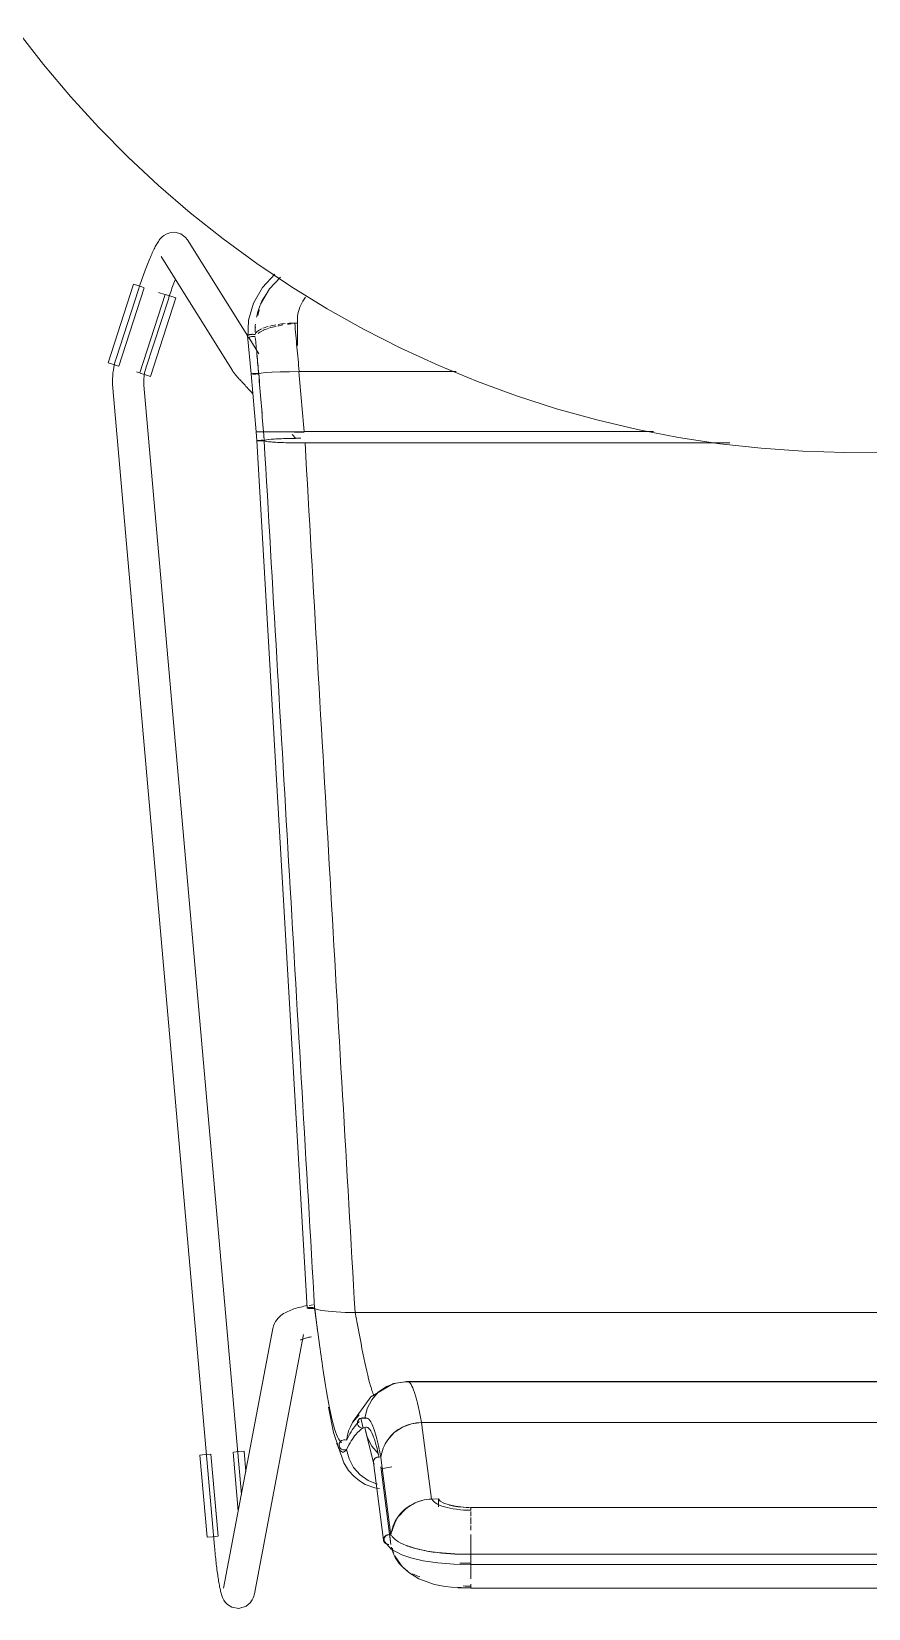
# Model space of a CAD drawing. Header units: millimetres. Extents: x 79795 to 317870, y -36033 to 97293.
# Drawn here: x 161361 to 161682, y 11463 to 12067 of the extents above; entities that cross this region are included whole.
import ezdxf

# ---------------------------------------------------------------- set-up
doc = ezdxf.new("R2010")
doc.units = ezdxf.units.MM
doc.header["$MEASUREMENT"] = 0
doc.layers.add('I-FURN', color=8, linetype='CONTINUOUS', lineweight=9)

msp = doc.modelspace()

# ---------------------------------------------------------------- linework, layer by layer
at = {"layer": 'I-FURN'}
for p, q in [((161356.26, 12066.7), (161366.06, 12054.06)), ((161366.06, 12054.06), (161376.37, 12041.82)), ((161376.37, 12041.82), (161387.16, 12030.01)), ((161387.16, 12030.01), (161398.41, 12018.63)), ((161398.41, 12018.63), (161410.11, 12007.72)), ((161410.11, 12007.72), (161422.23, 11997.28)), ((161422.23, 11997.28), (161434.77, 11987.33)), ((161414.37, 11989.71), (161412.99, 11989.18)), ((161416.35, 11989.88), (161414.37, 11989.71)), ((161418.57, 11989.29), (161416.35, 11989.88)), ((161408.61, 11983.96), (161408.38, 11983.5)), ((161408.83, 11984.4), (161408.61, 11983.96)), ((161409.06, 11984.83), (161408.83, 11984.4)), ((161409.29, 11985.24), (161409.06, 11984.83)), ((161409.53, 11985.64), (161409.29, 11985.24)), ((161409.77, 11986.03), (161409.53, 11985.64)), ((161410.03, 11986.41), (161409.77, 11986.03)), ((161410.3, 11986.81), (161410.03, 11986.41)), ((161410.62, 11987.21), (161410.3, 11986.81)), ((161410.99, 11987.63), (161410.62, 11987.21)), ((161411.45, 11988.1), (161410.99, 11987.63)), ((161412.08, 11988.62), (161411.45, 11988.1)), ((161412.99, 11989.18), (161412.08, 11988.62)), ((161420.31, 11988.07), (161418.57, 11989.29)), ((161420.31, 11988.07), (161421.2, 11986.95)), ((161444.23, 11950.18), (161421.2, 11986.95)), ((161434.77, 11987.33), (161447.69, 11977.9)), ((161405.96, 11977.98), (161405.71, 11977.34)), ((161406.22, 11978.61), (161405.96, 11977.98)), ((161406.46, 11979.22), (161406.22, 11978.61)), ((161406.71, 11979.82), (161406.46, 11979.22)), ((161406.96, 11980.39), (161406.71, 11979.82)), ((161407.2, 11980.96), (161406.96, 11980.39)), ((161407.44, 11981.5), (161407.2, 11980.96)), ((161407.68, 11982.03), (161407.44, 11981.5)), ((161407.91, 11982.54), (161407.68, 11982.03)), ((161408.14, 11983.03), (161407.91, 11982.54)), ((161408.38, 11983.5), (161408.14, 11983.03)), ((161411.03, 11980.58), (161438.34, 11936.99)), ((161447.69, 11977.9), (161460.97, 11968.99)), ((161403.68, 11971.82), (161403.43, 11971.09)), ((161403.93, 11972.54), (161403.68, 11971.82)), ((161404.19, 11973.25), (161403.93, 11972.54)), ((161404.44, 11973.96), (161404.19, 11973.25)), ((161404.7, 11974.66), (161404.44, 11973.96)), ((161404.95, 11975.35), (161404.7, 11974.66)), ((161405.21, 11976.03), (161404.95, 11975.35)), ((161405.46, 11976.69), (161405.21, 11976.03)), ((161405.71, 11977.34), (161405.46, 11976.69)), ((161416.4, 11971.69), (161416.16, 11971.07)), ((161449.84, 11968.76), (161454.58, 11973.91)), ((161452.52, 11968.18), (161456.78, 11972.65)), ((161390.83, 11939.97), (161400.52, 11969.98)), ((161402.54, 11968.42), (161393.83, 11941.61)), ((161394.87, 11938.67), (161404.56, 11968.67)), ((161400.52, 11969.98), (161402.47, 11969.35)), ((161402.47, 11969.35), (161404.44, 11968.71)), ((161402.69, 11968.88), (161402.54, 11968.42)), ((161402.93, 11969.62), (161402.69, 11968.88)), ((161403.18, 11970.35), (161402.93, 11969.62)), ((161412.63, 11966.07), (161402.94, 11936.06)), ((161403.43, 11971.09), (161403.18, 11970.35)), ((161412.53, 11966.1), (161410.05, 11966.9)), ((161412.75, 11966.03), (161414.72, 11965.39)), ((161414.29, 11965.73), (161414.06, 11965.04)), ((161414.52, 11966.42), (161414.29, 11965.73)), ((161414.75, 11967.11), (161414.52, 11966.42)), ((161414.99, 11967.79), (161414.75, 11967.11)), ((161415.22, 11968.46), (161414.99, 11967.79)), ((161415.46, 11969.13), (161415.22, 11968.46)), ((161415.69, 11969.78), (161415.46, 11969.13)), ((161415.93, 11970.43), (161415.69, 11969.78)), ((161416.16, 11971.07), (161415.93, 11970.43)), ((161446.45, 11962.75), (161449.84, 11968.76)), ((161449.15, 11962.35), (161452.52, 11968.18)), ((161460.97, 11968.99), (161474.61, 11960.61)), ((161405.24, 11937.9), (161413.95, 11964.71)), ((161406.98, 11934.76), (161416.67, 11964.76)), ((161414.06, 11965.04), (161413.95, 11964.71)), ((161414.72, 11965.39), (161416.67, 11964.76)), ((161444.57, 11956.23), (161446.45, 11962.75)), ((161474.61, 11960.61), (161488.56, 11952.79)), ((161444.29, 11949.32), (161444.57, 11956.23)), ((161462.24, 11955.11), (161463.28, 11955.11)), ((161463.23, 11956.35), (161463.23, 11946.6)), ((161444.16, 11950.21), (161445.58, 11935.72)), ((161448.51, 11943.36), (161444.6, 11949.6)), ((161488.56, 11952.79), (161502.82, 11945.53)), ((161393.83, 11941.61), (161393.5, 11940.52)), ((161502.82, 11945.53), (161517.36, 11938.85)), ((161392.78, 11939.34), (161390.83, 11939.97)), ((161392.62, 11936.04), (161392.51, 11934.9)), ((161392.77, 11937.17), (161392.62, 11936.04)), ((161392.97, 11938.3), (161392.77, 11937.17)), ((161394.75, 11938.7), (161392.78, 11939.34)), ((161393.21, 11939.41), (161392.97, 11938.3)), ((161393.5, 11940.52), (161393.21, 11939.41)), ((161402.84, 11936.09), (161401.68, 11936.47)), ((161405.03, 11935.39), (161403.06, 11936.02)), ((161404.62, 11935.3), (161404.74, 11935.95)), ((161404.74, 11935.95), (161404.88, 11936.6)), ((161404.88, 11936.6), (161405.04, 11937.24)), ((161406.98, 11934.76), (161405.03, 11935.39)), ((161405.04, 11937.24), (161405.23, 11937.87)), ((161405.23, 11937.87), (161405.24, 11937.9)), ((161438.34, 11936.99), (161438.55, 11936.67)), ((161438.55, 11936.67), (161438.73, 11936.41)), ((161438.73, 11936.41), (161438.91, 11936.18)), ((161438.91, 11936.18), (161439.08, 11935.96)), ((161439.08, 11935.96), (161439.26, 11935.74)), ((161439.26, 11935.74), (161439.45, 11935.51)), ((161439.45, 11935.51), (161439.65, 11935.26)), ((161445.65, 11935.75), (161445.58, 11935.72)), ((161445.58, 11935.72), (161445.65, 11935.7)), ((161445.59, 11935.72), (161445.66, 11935.75)), ((161445.59, 11935.72), (161447.41, 11913.52)), ((161445.65, 11935.7), (161445.59, 11935.72)), ((161445.84, 11935.77), (161445.65, 11935.75)), ((161445.65, 11935.7), (161445.84, 11935.67)), ((161445.84, 11935.67), (161445.65, 11935.7)), ((161446.14, 11935.8), (161445.84, 11935.77)), ((161445.84, 11935.67), (161446.13, 11935.65)), ((161446.13, 11935.65), (161445.84, 11935.67)), ((161445.85, 11935.77), (161446.14, 11935.8)), ((161446.13, 11935.65), (161446.51, 11935.64)), ((161446.51, 11935.64), (161446.13, 11935.65)), ((161446.52, 11935.81), (161446.14, 11935.8)), ((161446.14, 11935.8), (161446.53, 11935.81)), ((161446.51, 11935.64), (161446.96, 11935.63)), ((161446.97, 11935.63), (161446.51, 11935.64)), ((161446.98, 11935.82), (161446.52, 11935.81)), ((161446.53, 11935.81), (161446.98, 11935.82)), ((161446.96, 11935.63), (161447.45, 11935.62)), ((161447.46, 11935.62), (161446.97, 11935.63)), ((161447.47, 11935.83), (161446.98, 11935.82)), ((161446.98, 11935.82), (161447.47, 11935.83)), ((161447.96, 11935.82), (161447.47, 11935.83)), ((161447.47, 11935.83), (161447.97, 11935.82)), ((161447.95, 11935.62), (161448.42, 11935.63)), ((161448.42, 11935.63), (161447.95, 11935.62)), ((161448.44, 11935.82), (161447.96, 11935.82)), ((161447.97, 11935.82), (161448.44, 11935.82)), ((161449.33, 11936.01), (161448.44, 11935.82)), ((161448.44, 11935.82), (161449.32, 11936.01)), ((161451.06, 11936.19), (161449.33, 11936.01)), ((161449.33, 11936.01), (161451.04, 11936.19)), ((161453.54, 11936.34), (161451.06, 11936.19)), ((161451.06, 11936.19), (161453.5, 11936.34)), ((161456.64, 11936.45), (161453.54, 11936.34)), ((161453.54, 11936.34), (161456.57, 11936.45)), ((161460.07, 11936.53), (161456.64, 11936.45)), ((161456.64, 11936.45), (161460.08, 11936.53)), ((161463.93, 11936.55), (161460.17, 11936.53)), ((161460.17, 11936.53), (161463.81, 11936.55)), ((161463.81, 11936.55), (161524.05, 11936.55)), ((161524.05, 11936.55), (161463.93, 11936.55)), ((161517.36, 11938.85), (161532.15, 11932.76)), ((161392.45, 11933.76), (161392.43, 11932.62)), ((161392.43, 11932.62), (161392.46, 11931.48)), ((161392.51, 11934.9), (161392.45, 11933.76)), ((161392.46, 11931.48), (161392.54, 11930.34)), ((161392.54, 11930.34), (161392.54, 11930.29)), ((161392.54, 11930.29), (161431.49, 11486.97)), ((161404.43, 11932.66), (161404.44, 11933.32)), ((161404.45, 11932), (161404.43, 11932.66)), ((161404.44, 11933.32), (161404.48, 11933.98)), ((161404.5, 11931.34), (161404.45, 11932)), ((161404.48, 11933.98), (161404.54, 11934.64)), ((161441.79, 11506.84), (161404.5, 11931.34)), ((161404.54, 11934.64), (161404.62, 11935.3)), ((161439.65, 11935.26), (161439.87, 11935.01)), ((161439.87, 11935.01), (161440.1, 11934.75)), ((161440.1, 11934.75), (161440.34, 11934.47)), ((161440.34, 11934.47), (161440.6, 11934.17)), ((161440.6, 11934.17), (161440.87, 11933.86)), ((161440.87, 11933.86), (161441.16, 11933.54)), ((161441.16, 11933.54), (161441.46, 11933.2)), ((161441.46, 11933.2), (161441.77, 11932.85)), ((161441.77, 11932.85), (161442.1, 11932.49)), ((161442.1, 11932.49), (161442.45, 11932.11)), ((161442.45, 11932.11), (161442.8, 11931.72)), ((161442.8, 11931.72), (161443.17, 11931.32)), ((161443.17, 11931.32), (161443.55, 11930.9)), ((161443.55, 11930.9), (161443.94, 11930.48)), ((161443.94, 11930.48), (161444.35, 11930.04)), ((161444.35, 11930.04), (161444.76, 11929.6)), ((161444.76, 11929.6), (161445.18, 11929.15)), ((161532.15, 11932.76), (161547.17, 11927.26)), ((161445.18, 11929.15), (161445.61, 11928.68)), ((161445.61, 11928.68), (161446.06, 11928.21)), ((161547.17, 11927.26), (161562.41, 11922.37)), ((161562.41, 11922.37), (161577.82, 11918.09)), ((161577.82, 11918.09), (161593.4, 11914.43)), ((161447.48, 11913.52), (161447.41, 11913.52)), ((161447.41, 11913.52), (161447.48, 11913.52)), ((161447.68, 11910.16), (161447.42, 11913.52)), ((161447.48, 11913.52), (161447.42, 11913.52)), ((161447.42, 11913.52), (161447.48, 11913.52)), ((161447.67, 11913.53), (161447.96, 11913.53)), ((161447.96, 11913.53), (161447.67, 11913.53)), ((161447.96, 11913.53), (161448.35, 11913.53)), ((161448.34, 11913.53), (161447.96, 11913.53)), ((161447.96, 11913.52), (161448.35, 11913.52)), ((161448.35, 11913.52), (161447.97, 11913.52)), ((161448.79, 11913.53), (161448.34, 11913.53)), ((161448.35, 11913.53), (161448.8, 11913.53)), ((161448.8, 11913.52), (161448.35, 11913.52)), ((161448.35, 11913.52), (161448.8, 11913.52)), ((161449.28, 11913.53), (161448.79, 11913.53)), ((161448.8, 11913.53), (161449.29, 11913.53)), ((161449.29, 11913.51), (161448.8, 11913.52)), ((161448.8, 11913.52), (161449.29, 11913.51)), ((161449.78, 11913.53), (161449.28, 11913.53)), ((161449.29, 11913.53), (161449.78, 11913.53)), ((161449.79, 11913.52), (161449.29, 11913.51)), ((161449.29, 11913.51), (161449.79, 11913.52)), ((161449.78, 11913.53), (161450.25, 11913.53)), ((161450.25, 11913.53), (161449.78, 11913.53)), ((161450.26, 11913.52), (161449.79, 11913.52)), ((161449.79, 11913.52), (161450.26, 11913.52)), ((161450.25, 11913.53), (161451.14, 11913.54)), ((161451.14, 11913.54), (161450.25, 11913.53)), ((161451.14, 11913.54), (161452.88, 11913.56)), ((161452.89, 11913.56), (161451.14, 11913.54)), ((161451.15, 11913.5), (161452.9, 11913.49)), ((161452.91, 11913.49), (161451.16, 11913.5)), ((161452.89, 11913.56), (161455.39, 11913.57)), ((161455.39, 11913.57), (161452.89, 11913.56)), ((161452.9, 11913.49), (161455.4, 11913.48)), ((161455.41, 11913.48), (161452.91, 11913.49)), ((161455.39, 11913.57), (161458.52, 11913.58)), ((161458.52, 11913.58), (161455.39, 11913.57)), ((161455.4, 11913.48), (161458.53, 11913.47)), ((161458.53, 11913.47), (161455.41, 11913.48)), ((161458.52, 11913.58), (161462.09, 11913.58)), ((161462.09, 11913.58), (161458.52, 11913.58)), ((161461.18, 11912.44), (161462.65, 11910.91)), ((161462.09, 11913.58), (161465.88, 11913.59)), ((161465.88, 11913.59), (161462.09, 11913.58)), ((161465.87, 11913.46), (161462.09, 11913.46)), ((161462.09, 11913.46), (161465.87, 11913.46)), ((161465.88, 11913.59), (161599.52, 11913.59)), ((161599.52, 11913.59), (161465.88, 11913.59)), ((161593.4, 11914.43), (161609.11, 11911.39)), ((161609.11, 11911.39), (161624.92, 11908.99)), ((161447.76, 11910.19), (161447.69, 11910.16)), ((161447.69, 11910.16), (161466.98, 11578.25)), ((161447.69, 11910.16), (161447.75, 11910.14)), ((161447.75, 11910.14), (161447.94, 11910.11)), ((161447.95, 11910.22), (161447.76, 11910.19)), ((161447.94, 11910.11), (161448.23, 11910.09)), ((161448.24, 11910.24), (161447.95, 11910.22)), ((161448.23, 11910.09), (161448.62, 11910.07)), ((161448.62, 11910.26), (161448.24, 11910.24)), ((161449.07, 11910.27), (161448.62, 11910.26)), ((161448.62, 11910.07), (161449.07, 11910.06)), ((161449.57, 11910.27), (161449.07, 11910.27)), ((161449.07, 11910.06), (161449.56, 11910.05)), ((161449.56, 11910.05), (161450.05, 11910.06)), ((161450.06, 11910.27), (161449.57, 11910.27)), ((161450.05, 11910.06), (161450.52, 11910.06)), ((161450.53, 11910.26), (161450.06, 11910.27)), ((161450.52, 11910.06), (161451.41, 11909.85)), ((161451.43, 11910.47), (161450.53, 11910.26)), ((161451.41, 11909.85), (161453.16, 11909.66)), ((161453.18, 11910.67), (161451.43, 11910.47)), ((161453.16, 11909.66), (161455.66, 11909.5)), ((161455.68, 11910.83), (161453.18, 11910.67)), ((161455.66, 11909.5), (161458.79, 11909.37)), ((161458.8, 11910.95), (161455.68, 11910.83)), ((161458.79, 11909.37), (161462.36, 11909.3)), ((161462.35, 11911.03), (161458.8, 11910.95)), ((161464.6, 11911.05), (161462.35, 11911.03)), ((161462.36, 11909.3), (161466.14, 11909.27)), ((161466.14, 11909.27), (161628.74, 11909.27)), ((161628.74, 11909.27), (161466.14, 11909.27)), ((161624.92, 11908.99), (161640.82, 11907.22)), ((161640.82, 11907.22), (161656.78, 11906.09)), ((161656.78, 11906.09), (161672.77, 11905.6)), ((161672.77, 11905.6), (161688.77, 11905.74)), ((161467.79, 11579.28), (161468.5, 11579.39)), ((161468.5, 11579.39), (161469.23, 11579.49)), ((161454.84, 11573.08), (161455.33, 11573.77)), ((161455.33, 11573.77), (161455.84, 11574.37)), ((161455.84, 11574.37), (161456.36, 11574.88)), ((161456.36, 11574.88), (161456.89, 11575.34)), ((161456.89, 11575.34), (161457.42, 11575.74)), ((161457.42, 11575.74), (161457.96, 11576.1)), ((161457.96, 11576.1), (161458.5, 11576.42)), ((161458.5, 11576.42), (161459.03, 11576.71)), ((161459.03, 11576.71), (161459.58, 11576.98)), ((161459.58, 11576.98), (161460.15, 11577.24)), ((161460.15, 11577.24), (161460.72, 11577.47)), ((161460.72, 11577.47), (161461.3, 11577.69)), ((161461.3, 11577.69), (161461.89, 11577.9)), ((161461.89, 11577.9), (161462.49, 11578.09)), ((161462.49, 11578.09), (161463.11, 11578.27)), ((161463.11, 11578.27), (161463.74, 11578.44)), ((161463.74, 11578.44), (161464.38, 11578.61)), ((161464.38, 11578.61), (161465.04, 11578.76)), ((161465.04, 11578.76), (161465.71, 11578.9)), ((161465.71, 11578.9), (161466.39, 11579.04)), ((161466.39, 11579.04), (161467.08, 11579.16)), ((161467.04, 11578.31), (161466.98, 11578.25)), ((161466.98, 11578.25), (161467.04, 11578.31)), ((161466.98, 11578.25), (161467.05, 11578.2)), ((161467.05, 11578.2), (161466.98, 11578.25)), ((161467.23, 11578.36), (161467.04, 11578.31)), ((161467.04, 11578.31), (161467.22, 11578.36)), ((161467.05, 11578.2), (161467.24, 11578.15)), ((161467.24, 11578.15), (161467.05, 11578.2)), ((161467.22, 11578.36), (161467.51, 11578.4)), ((161467.52, 11578.4), (161467.23, 11578.36)), ((161467.24, 11578.15), (161467.54, 11578.11)), ((161467.54, 11578.11), (161467.24, 11578.15)), ((161467.51, 11578.4), (161467.89, 11578.44)), ((161467.9, 11578.44), (161467.52, 11578.4)), ((161467.54, 11578.11), (161467.93, 11578.07)), ((161467.92, 11578.07), (161467.54, 11578.11)), ((161467.89, 11578.44), (161468.34, 11578.46)), ((161468.35, 11578.46), (161467.9, 11578.44)), ((161468.38, 11578.05), (161467.92, 11578.07)), ((161467.93, 11578.07), (161468.38, 11578.05)), ((161468.34, 11578.46), (161468.83, 11578.47)), ((161468.84, 11578.47), (161468.35, 11578.46)), ((161468.38, 11578.05), (161468.88, 11578.04)), ((161468.87, 11578.04), (161468.38, 11578.05)), ((161468.83, 11578.47), (161469.33, 11578.47)), ((161469.34, 11578.47), (161468.84, 11578.47)), ((161469.37, 11578.05), (161468.87, 11578.04)), ((161468.88, 11578.04), (161469.37, 11578.05)), ((161469.37, 11578.05), (161469.84, 11578.07)), ((161469.84, 11578.07), (161469.37, 11578.05)), ((161469.84, 11578.07), (161470.75, 11577.67)), ((161470.75, 11577.67), (161469.84, 11578.07)), ((161470.75, 11577.67), (161472.49, 11577.3)), ((161472.48, 11577.3), (161470.75, 11577.67)), ((161472.49, 11577.3), (161474.99, 11576.99)), ((161474.95, 11576.99), (161472.49, 11577.3)), ((161478.04, 11576.75), (161474.98, 11576.99)), ((161474.99, 11576.99), (161478.09, 11576.75)), ((161478.09, 11576.75), (161481.62, 11576.6)), ((161481.56, 11576.6), (161478.09, 11576.75)), ((161481.62, 11576.6), (161485.39, 11576.54)), ((161485.31, 11576.54), (161481.62, 11576.6)), ((161485.39, 11576.54), (161868.79, 11576.54)), ((161868.79, 11576.54), (161485.39, 11576.54)), ((161453.79, 11570.41), (161434.97, 11471.12)), ((161446.76, 11468.88), (161465.58, 11568.17)), ((161453.79, 11570.41), (161454.04, 11571.4)), ((161454.04, 11571.4), (161454.41, 11572.29)), ((161454.41, 11572.29), (161454.84, 11573.08)), ((161464.36, 11565.94), (161464.38, 11565.96)), ((161464.38, 11565.96), (161464.45, 11566)), ((161464.45, 11566), (161464.54, 11566.05)), ((161464.54, 11566.05), (161464.69, 11566.12)), ((161464.69, 11566.12), (161464.89, 11566.21)), ((161464.89, 11566.21), (161465.12, 11566.31)), ((161465.12, 11566.31), (161465.39, 11566.41)), ((161465.39, 11566.41), (161465.69, 11566.51)), ((161465.69, 11566.51), (161466.03, 11566.62)), ((161466.03, 11566.62), (161466.39, 11566.73)), ((161466.39, 11566.73), (161466.79, 11566.84)), ((161466.79, 11566.84), (161467.21, 11566.94)), ((161467.21, 11566.94), (161467.65, 11567.05)), ((161467.65, 11567.05), (161468.12, 11567.15)), ((161468.12, 11567.15), (161468.62, 11567.25)), ((161500.05, 11549.32), (161491.4, 11544.21)), ((161500.2, 11549.39), (161497.03, 11548.02)), ((161497.34, 11548.19), (161500.91, 11549.56)), ((161500.91, 11549.56), (161497.34, 11548.2)), ((161505.24, 11550.19), (161500.2, 11549.39)), ((161504.7, 11550.04), (161500.91, 11549.56)), ((161500.91, 11549.56), (161504.7, 11550.03)), ((161504.7, 11550.04), (161849.49, 11550.04)), ((161849.49, 11550.04), (161504.7, 11550.04)), ((161544.15, 11550.19), (161505.24, 11550.19)), ((161848.95, 11550.19), (161544.15, 11550.19)), ((161491.4, 11544.21), (161484.41, 11534.67)), ((161491.7, 11543.15), (161489.94, 11539.76)), ((161489.95, 11539.76), (161491.7, 11543.15)), ((161494.2, 11546.03), (161491.7, 11543.15)), ((161491.7, 11543.15), (161494.21, 11546.02)), ((161497.34, 11548.2), (161494.2, 11546.03)), ((161494.21, 11546.02), (161497.34, 11548.19)), ((161475.08, 11540.34), (161476.99, 11530.68)), ((161486.87, 11537.43), (161484.46, 11534.59)), ((161484.47, 11534.59), (161486.87, 11537.43)), ((161489.94, 11539.76), (161489.05, 11536.05)), ((161482.04, 11527.65), (161482.83, 11531.27)), ((161482.82, 11531.27), (161482.04, 11527.66)), ((161484.46, 11534.59), (161482.82, 11531.27)), ((161482.83, 11531.27), (161484.47, 11534.59)), ((161484.41, 11534.67), (161483.52, 11532.92)), ((161486.21, 11534.29), (161486.28, 11534.78)), ((161486.27, 11534.78), (161486.21, 11534.29)), ((161486.28, 11533.8), (161486.21, 11534.29)), ((161486.21, 11534.29), (161486.27, 11533.8)), ((161486.46, 11535.24), (161486.27, 11534.78)), ((161486.27, 11533.8), (161486.46, 11533.34)), ((161486.28, 11534.78), (161486.47, 11535.24)), ((161486.47, 11533.34), (161486.28, 11533.8)), ((161486.76, 11535.65), (161486.46, 11535.24)), ((161486.46, 11533.34), (161486.76, 11532.94)), ((161486.47, 11535.24), (161486.76, 11535.64)), ((161486.76, 11532.94), (161486.47, 11533.34)), ((161486.76, 11535.64), (161487.14, 11535.96)), ((161487.14, 11535.96), (161486.76, 11535.65)), ((161487.14, 11532.62), (161486.76, 11532.94)), ((161486.76, 11532.94), (161487.14, 11532.62)), ((161487.14, 11535.96), (161487.59, 11536.16)), ((161487.59, 11536.16), (161487.14, 11535.96)), ((161487.59, 11532.42), (161487.14, 11532.62)), ((161487.14, 11532.62), (161487.59, 11532.42)), ((161490.12, 11536.06), (161487.24, 11536.01)), ((161487.54, 11536.15), (161488.37, 11532.25)), ((161488.08, 11536.25), (161487.59, 11536.16)), ((161487.59, 11536.16), (161488.08, 11536.24)), ((161488.08, 11532.34), (161487.59, 11532.42)), ((161487.59, 11532.42), (161488.08, 11532.34)), ((161488.58, 11536.21), (161488.08, 11536.25)), ((161488.08, 11536.24), (161488.58, 11536.2)), ((161488.58, 11532.38), (161488.08, 11532.34)), ((161488.08, 11532.34), (161488.58, 11532.38)), ((161489.05, 11536.05), (161488.58, 11536.21)), ((161488.58, 11536.2), (161489.05, 11536.04)), ((161489.05, 11532.54), (161488.58, 11532.38)), ((161488.58, 11532.38), (161489.05, 11532.54)), ((161489.05, 11532.54), (161489.94, 11528.82)), ((161489.41, 11530.69), (161489.08, 11532.56)), ((161503.42, 11532.64), (161500.31, 11530.57)), ((161506.97, 11533.96), (161503.42, 11532.64)), ((161510.74, 11534.44), (161506.97, 11533.96)), ((161514.6, 11505.16), (161510.74, 11534.44)), ((161510.74, 11534.44), (161843.45, 11534.44)), ((161843.45, 11534.44), (161510.74, 11534.44)), ((161476.99, 11530.68), (161480.98, 11518.96)), ((161479.27, 11526.36), (161479.21, 11525.87)), ((161479.21, 11525.87), (161479.29, 11525.39)), ((161479.22, 11525.87), (161479.28, 11526.36)), ((161479.29, 11525.39), (161479.22, 11525.87)), ((161479.46, 11526.82), (161479.27, 11526.36)), ((161479.28, 11526.36), (161479.46, 11526.82)), ((161479.49, 11524.93), (161479.29, 11525.39)), ((161479.29, 11525.39), (161479.48, 11524.93)), ((161479.46, 11526.82), (161479.75, 11527.22)), ((161479.74, 11527.22), (161479.46, 11526.82)), ((161480.12, 11527.54), (161479.74, 11527.22)), ((161479.75, 11527.22), (161480.13, 11527.54)), ((161480.57, 11527.75), (161480.12, 11527.54)), ((161480.13, 11527.54), (161480.58, 11527.74)), ((161481.07, 11527.84), (161480.57, 11527.75)), ((161480.58, 11527.74), (161481.07, 11527.83)), ((161481.57, 11527.81), (161481.07, 11527.84)), ((161481.07, 11527.83), (161481.57, 11527.8)), ((161482.04, 11527.66), (161481.57, 11527.81)), ((161481.57, 11527.8), (161482.04, 11527.65)), ((161492.37, 11519.08), (161489.41, 11530.69)), ((161489.94, 11528.82), (161491.7, 11525.43)), ((161491.7, 11525.43), (161494.2, 11522.55)), ((161500.31, 11530.57), (161497.82, 11527.82)), ((161425.92, 11521.98), (161427.96, 11522.16)), ((161428.68, 11490.57), (161425.92, 11521.98)), ((161427.96, 11522.16), (161430.03, 11522.34)), ((161432.91, 11490.95), (161430.15, 11522.36)), ((161438.6, 11523.1), (161440.58, 11500.49)), ((161438.72, 11523.11), (161440.78, 11523.29)), ((161440.78, 11523.29), (161442.83, 11523.47)), ((161443.52, 11515.57), (161442.83, 11523.47)), ((161479.48, 11524.93), (161479.78, 11524.54)), ((161479.79, 11524.54), (161479.49, 11524.93)), ((161479.78, 11524.54), (161480.17, 11524.23)), ((161480.17, 11524.23), (161479.79, 11524.54)), ((161480.63, 11524.04), (161480.17, 11524.23)), ((161480.17, 11524.23), (161480.63, 11524.04)), ((161481.12, 11523.96), (161480.63, 11524.04)), ((161480.63, 11524.04), (161481.12, 11523.96)), ((161481.62, 11524.01), (161481.12, 11523.96)), ((161481.12, 11523.96), (161481.62, 11524)), ((161482.09, 11524.17), (161481.62, 11524.01)), ((161481.62, 11524), (161482.09, 11524.17)), ((161482.09, 11524.17), (161482.99, 11520.54)), ((161482.99, 11520.54), (161484.73, 11517.22)), ((161492.41, 11519.86), (161492.35, 11519.39)), ((161492.35, 11519.39), (161492.41, 11518.92)), ((161492.36, 11519.15), (161496.21, 11489.38)), ((161492.6, 11520.3), (161492.41, 11519.86)), ((161492.9, 11520.68), (161492.6, 11520.3)), ((161493.28, 11520.98), (161492.9, 11520.68)), ((161493.73, 11521.17), (161493.28, 11520.98)), ((161494.22, 11521.25), (161493.73, 11521.17)), ((161494.72, 11521.22), (161494.22, 11521.25)), ((161499.03, 11491.36), (161495.19, 11521.06)), ((161480.98, 11518.96), (161482.79, 11516.14)), ((161482.79, 11516.14), (161484.78, 11513.89)), ((161484.73, 11517.22), (161487.22, 11514.39)), ((161484.78, 11513.89), (161486.95, 11512.12)), ((161487.22, 11514.39), (161490.3, 11512.22)), ((161492.41, 11518.92), (161492.6, 11518.48)), ((161495.21, 11517.51), (161499.06, 11487.82)), ((161495.33, 11516.73), (161499.4, 11517.54)), ((161486.95, 11512.12), (161489.22, 11510.77)), ((161489.22, 11510.77), (161492.82, 11509.48)), ((161490.3, 11512.22), (161493.81, 11510.82)), ((161492.82, 11509.48), (161494.6, 11509.25)), ((161517.31, 11505.23), (161514.6, 11505.16)), ((161517.31, 11505.23), (161517.31, 11502.22)), ((161517.95, 11504.37), (161517.31, 11505.23)), ((161519.3, 11503.58), (161517.95, 11504.37)), ((161521.29, 11502.91), (161519.3, 11503.58)), ((161523.78, 11502.4), (161521.29, 11502.91)), ((161526.63, 11502.08), (161523.78, 11502.4)), ((161529.67, 11501.97), (161526.63, 11502.08)), ((161824.52, 11501.97), (161529.67, 11501.97)), ((161529.67, 11501.91), (161824.52, 11501.91)), ((161529.67, 11498.64), (161529.67, 11500.38)), ((161529.67, 11495.59), (161529.67, 11498.06)), ((161529.67, 11493.23), (161529.67, 11495.07)), ((161430.72, 11490.75), (161428.68, 11490.57)), ((161432.78, 11490.93), (161430.72, 11490.75)), ((161499.12, 11485.98), (161496.57, 11488.88)), ((161498.9, 11489.01), (161498.28, 11493.79)), ((161529.67, 11484.04), (161529.67, 11491.6)), ((161431.51, 11486.81), (161431.49, 11486.97)), ((161431.57, 11486.06), (161431.51, 11486.81)), ((161431.64, 11485.31), (161431.57, 11486.06)), ((161431.72, 11484.56), (161431.64, 11485.31)), ((161431.79, 11483.81), (161431.72, 11484.56)), ((161431.87, 11483.08), (161431.79, 11483.81)), ((161431.94, 11482.34), (161431.87, 11483.08)), ((161503.24, 11483.79), (161499.12, 11485.98)), ((161500.7, 11483.19), (161500.6, 11483.39)), ((161503.37, 11479.29), (161500.7, 11483.19)), ((161506.69, 11482.63), (161503.24, 11483.79)), ((161505, 11487.33), (161508.43, 11486.24)), ((161508.43, 11486.24), (161512.87, 11485.27)), ((161512.87, 11485.27), (161516.88, 11484.68)), ((161516.88, 11484.68), (161523.44, 11484.15)), ((161523.44, 11484.15), (161529.67, 11484.07)), ((161529.67, 11487.85), (161529.67, 11484.04)), ((161824.52, 11484.07), (161529.67, 11484.07)), ((161529.67, 11484.06), (161529.67, 11483.96)), ((161529.67, 11480.11), (161529.67, 11484.06)), ((161529.67, 11483.96), (161529.67, 11483.73)), ((161529.67, 11483.73), (161529.67, 11483.4)), ((161529.67, 11483.4), (161529.67, 11482.99)), ((161529.67, 11482.99), (161529.67, 11482.51)), ((161432.02, 11481.62), (161431.94, 11482.34)), ((161432.11, 11480.9), (161432.02, 11481.62)), ((161432.19, 11480.19), (161432.11, 11480.9)), ((161432.27, 11479.49), (161432.19, 11480.19)), ((161432.36, 11478.8), (161432.27, 11479.49)), ((161432.44, 11478.13), (161432.36, 11478.8)), ((161432.53, 11477.46), (161432.44, 11478.13)), ((161432.62, 11476.81), (161432.53, 11477.46)), ((161432.71, 11476.18), (161432.62, 11476.81)), ((161505.85, 11477), (161503.37, 11479.29)), ((161509.73, 11474.61), (161505.85, 11477)), ((161511.38, 11481.53), (161506.69, 11482.63)), ((161517, 11480.69), (161511.38, 11481.53)), ((161523.13, 11480.2), (161517, 11480.69)), ((161529.67, 11480.11), (161523.13, 11480.2)), ((161529.67, 11482.51), (161529.67, 11482.01)), ((161529.67, 11482.01), (161529.67, 11481.52)), ((161529.67, 11481.52), (161529.67, 11481.07)), ((161529.67, 11481.07), (161529.67, 11480.68)), ((161529.67, 11480.68), (161529.67, 11480.37)), ((161529.67, 11480.37), (161529.67, 11480.18)), ((161529.67, 11480.35), (161529.67, 11477.33)), ((161529.67, 11477.34), (161529.67, 11480.35)), ((161529.67, 11480.18), (161529.67, 11480.11)), ((161529.67, 11480.11), (161824.52, 11480.11)), ((161529.67, 11474.59), (161529.67, 11477.17)), ((161432.8, 11475.56), (161432.71, 11476.18)), ((161432.89, 11474.96), (161432.8, 11475.56)), ((161432.98, 11474.37), (161432.89, 11474.96)), ((161433.08, 11473.8), (161432.98, 11474.37)), ((161433.17, 11473.25), (161433.08, 11473.8)), ((161433.26, 11472.72), (161433.17, 11473.25)), ((161433.36, 11472.2), (161433.26, 11472.72)), ((161433.45, 11471.71), (161433.36, 11472.2)), ((161433.55, 11471.23), (161433.45, 11471.71)), ((161433.65, 11470.77), (161433.55, 11471.23)), ((161433.74, 11470.33), (161433.65, 11470.77)), ((161515.78, 11472.48), (161509.73, 11474.61)), ((161519.82, 11471.69), (161515.78, 11472.48)), ((161524.64, 11471.18), (161519.82, 11471.69)), ((161529.67, 11471.07), (161524.64, 11471.18)), ((161529.67, 11471.09), (161529.67, 11472.56)), ((161529.67, 11471.24), (161529.67, 11471.07)), ((161529.67, 11471.07), (161824.52, 11471.07)), ((161433.84, 11469.9), (161433.74, 11470.33)), ((161433.95, 11469.49), (161433.84, 11469.9)), ((161434.06, 11469.09), (161433.95, 11469.49)), ((161434.17, 11468.69), (161434.06, 11469.09)), ((161434.3, 11468.29), (161434.17, 11468.69)), ((161434.44, 11467.89), (161434.3, 11468.29)), ((161434.61, 11467.46), (161434.44, 11467.89)), ((161434.82, 11466.99), (161434.61, 11467.46)), ((161435.13, 11466.43), (161434.82, 11466.99)), ((161435.6, 11465.72), (161435.13, 11466.43)), ((161436.46, 11464.82), (161435.6, 11465.72)), ((161438.11, 11463.77), (161436.46, 11464.82)), ((161443.62, 11464.12), (161445.2, 11465.45)), ((161445.2, 11465.45), (161445.95, 11466.53)), ((161445.95, 11466.53), (161446.32, 11467.33)), ((161446.32, 11467.33), (161446.54, 11467.95)), ((161446.54, 11467.95), (161446.67, 11468.47)), ((161446.67, 11468.47), (161446.76, 11468.88)), ((161440.87, 11463.29), (161438.11, 11463.77)), ((161443.62, 11464.12), (161440.87, 11463.29))]:
    msp.add_line(p, q, dxfattribs=at)
for centre, major_axis, ratio, start_param, end_param in [((161510.87, 11519.37), (-15.78, 0), 0.955139, 4.720632, 5.68731), ((161510.87, 11519.37), (-15.78, 0), 0.955139, 5.687432, 5.928979), ((161494.31, 11519.38), (-1.96, 0), 0.955139, 4.501447, 6.790779), ((161510.87, 11519.37), (-15.78, 0), 0.955139, 5.929149, 6.170649), ((161529.67, 11486.82), (0, -15.75), 0.000004, 3.431839, 3.614078), ((161529.67, 11475.35), (-12.4, 0), 0.287441, 1.332781, 1.570796)]:
    msp.add_ellipse(centre, major_axis=major_axis, ratio=ratio, start_param=start_param, end_param=end_param, dxfattribs=at)
for points, knots in [([(161447.6, 11957.45), (161448.04, 11959.53), (161449.02, 11962.49), (161450.58, 11965.16), (161451.11, 11965.96)], [-0.8210019, -0.8210019, -0.8210019, -0.8210019, -0.6666667, -0.5975811, -0.5975811, -0.5975811, -0.5975811]), ([(161463.28, 11955.11), (161463.07, 11957.49), (161463.7, 11961.09), (161465.63, 11964.09), (161466.39, 11965)], [0, 0, 0, 0, 0.3333333, 0.5, 0.5, 0.5, 0.5]), ([(161444.21, 11950.36), (161444.23, 11950.39), (161444.27, 11950.43), (161444.38, 11950.51), (161444.57, 11950.61), (161444.89, 11950.71), (161445.29, 11950.79), (161445.65, 11950.82), (161446.02, 11950.84), (161446.47, 11950.83), (161446.82, 11950.8), (161447, 11950.77)], [0.5555556, 0.5555556, 0.5555556, 0.5555556, 0.5833333, 0.6180556, 0.6527778, 0.7222222, 0.7916667, 0.8263889, 0.8611111, 0.9305556, 1, 1, 1, 1]), ([(161447.1, 11950.04), (161446.88, 11950.05), (161446.39, 11950.04), (161445.64, 11949.96), (161444.97, 11949.8), (161444.54, 11949.63), (161444.39, 11949.51), (161444.35, 11949.47)], [-1, -1, -1, -1, -0.90625, -0.8125, -0.71875, -0.625, -0.5625, -0.5625, -0.5625, -0.5625]), ([(161447.11, 11949.61), (161447.31, 11947.55), (161447.76, 11942.98), (161448.2, 11938.34), (161448.44, 11935.82)], [0.0788661, 0.0788661, 0.0788661, 0.0788661, 0.5, 1, 1, 1, 1]), ([(161447.68, 11910.16), (161447.68, 11910.18), (161447.82, 11910.21), (161448.22, 11910.24), (161448.61, 11910.26), (161449.06, 11910.27), (161449.56, 11910.28), (161450.06, 11910.27), (161450.38, 11910.27), (161450.53, 11910.26)], [-0.5, -0.5, -0.5, -0.5, -0.375, -0.3125, -0.25, -0.1875, -0.125, -0.0625, 0, 0, 0, 0]), ([(161450.52, 11910.06), (161450.3, 11910.06), (161449.81, 11910.05), (161449.17, 11910.05), (161448.71, 11910.07), (161448.3, 11910.08), (161447.85, 11910.11), (161447.69, 11910.14), (161447.68, 11910.16)], [-1, -1, -1, -1, -0.90625, -0.8125, -0.765625, -0.71875, -0.625, -0.501507, -0.501507, -0.501507, -0.501507]), ([(161466.14, 11909.27), (161464.87, 11909.27), (161462.32, 11909.29), (161458.71, 11909.37), (161455.55, 11909.49), (161452.19, 11909.71), (161450.8, 11909.92), (161450.52, 11910.06)], [-1, -1, -1, -1, -0.833333, -0.666667, -0.5, -0.333333, 0, 0, 0, 0]), ([(161450.53, 11910.26), (161450.82, 11910.41), (161452.21, 11910.62), (161455.56, 11910.84), (161458.72, 11910.96), (161461.83, 11911.03), (161463.84, 11911.05), (161464.6, 11911.05)], [-1, -1, -1, -1, -0.6666667, -0.5, -0.3333333, -0.1666667, -0.0664381, -0.0664381, -0.0664381, -0.0664381]), ([(161469.84, 11578.07), (161470.86, 11570.52), (161472.89, 11555.3), (161475.94, 11536.87), (161478.38, 11528.57), (161479.8, 11526.97), (161480.21, 11526.77)], [0, 0, 0, 0, 0.25, 0.5, 0.75, 0.8499412, 0.8499412, 0.8499412, 0.8499412]), ([(161492.69, 11544.26), (161492.21, 11545.41), (161490.75, 11549.66), (161488.31, 11560.37), (161486.37, 11571.15), (161485.39, 11576.54)], [0.375, 0.375, 0.375, 0.375, 0.5, 0.75, 1, 1, 1, 1]), ([(161510.74, 11534.44), (161509.73, 11540.16), (161507.9, 11547.8), (161506.07, 11550.19), (161505.24, 11550.19)], [0, 0, 0, 0, 0.5, 0.9107154, 0.9107154, 0.9107154, 0.9107154]), ([(161482.04, 11527.65), (161483.21, 11530.06), (161484.84, 11532.72), (161486.46, 11534.39), (161486.92, 11534.78)], [0, 0, 0, 0, 0.5, 0.696307, 0.696307, 0.696307, 0.696307]), ([(161482.09, 11524.17), (161483.25, 11526.57), (161485.34, 11530), (161487.44, 11531.79), (161488.37, 11532.25)], [0, 0, 0, 0, 0.5, 0.9025379, 0.9025379, 0.9025379, 0.9025379]), ([(161489.05, 11532.54), (161490.07, 11533.08), (161491.89, 11531.35), (161493.7, 11524.87), (161494.5, 11521.15)], [0, 0, 0, 0, 0.5, 0.8877852, 0.8877852, 0.8877852, 0.8877852]), ([(161478.24, 11526.59), (161478.5, 11525.87), (161479.78, 11522.84), (161481.07, 11522.61), (161482.09, 11524.17)], [0.6866019, 0.6866019, 0.6866019, 0.6866019, 0.75, 1, 1, 1, 1]), ([(161502.24, 11498.74), (161503.63, 11500.58), (161506.44, 11502.88), (161509.82, 11504.36), (161511.06, 11504.61)], [-0.6389309, -0.6389309, -0.6389309, -0.6389309, -0.3333333, -0.1666667, -0.1666667, -0.1666667, -0.1666667]), ([(161499.03, 11491.36), (161498.89, 11491.42), (161498.68, 11491.49), (161498.39, 11491.53), (161498.11, 11491.54), (161497.81, 11491.51), (161497.52, 11491.42), (161497.26, 11491.31), (161496.94, 11491.12), (161496.62, 11490.81), (161496.39, 11490.44), (161496.25, 11490.08), (161496.2, 11489.77), (161496.2, 11489.5), (161496.23, 11489.23), (161496.3, 11488.99), (161496.42, 11488.74), (161496.61, 11488.44), (161496.93, 11488.13), (161497.33, 11487.91), (161497.68, 11487.82), (161497.95, 11487.78), (161498.11, 11487.77), (161498.18, 11487.78)], [0, 0, 0, 0, 0.0555556, 0.0833333, 0.1111111, 0.1666667, 0.1944444, 0.2222222, 0.2777778, 0.3333333, 0.3888889, 0.4444444, 0.4791667, 0.5138889, 0.5486111, 0.5833333, 0.6180556, 0.6527778, 0.7222222, 0.7916667, 0.8263889, 0.8611111, 0.8888889, 0.8888889, 0.8888889, 0.8888889]), ([(161498.27, 11487.79), (161498.11, 11487.79), (161497.82, 11487.83), (161497.43, 11487.98), (161497.02, 11488.23), (161496.56, 11488.76), (161496.31, 11489.62), (161496.54, 11490.41), (161496.94, 11490.94), (161497.32, 11491.26), (161497.63, 11491.4), (161497.78, 11491.45)], [-0.875, -0.875, -0.875, -0.875, -0.8125, -0.765625, -0.71875, -0.625, -0.5, -0.375, -0.3125, -0.25, -0.1875, -0.1875, -0.1875, -0.1875]), ([(161499.25, 11486.7), (161499.41, 11485.93), (161499.97, 11484.03), (161501.53, 11481.17), (161503.54, 11478.98), (161504.92, 11477.98), (161505.32, 11477.71)], [0.0592823, 0.0592823, 0.0592823, 0.0592823, 0.1666667, 0.3333333, 0.5, 0.565028, 0.565028, 0.565028, 0.565028])]:
    msp.add_open_spline(points, degree=3, knots=knots, dxfattribs=at)
for points in [[(161448.67, 11960.17), (161448.4, 11959.46), (161448.22, 11958.74), (161448.09, 11958)], [(161447.03, 11952.31), (161447.04, 11953.13), (161447.09, 11953.96), (161447.17, 11954.77)], [(161447.15, 11953.55), (161447.09, 11952.9), (161447.08, 11952.25), (161447.08, 11951.6)], [(161450, 11953.14), (161450.59, 11953.39), (161451.25, 11953.62), (161451.98, 11953.82)], [(161455.05, 11953.89), (161454.12, 11953.68), (161453.18, 11953.45), (161452.33, 11953.2)], [(161452.65, 11954.01), (161453.39, 11954.19), (161454.2, 11954.35), (161455.03, 11954.5)], [(161457.7, 11954.42), (161457.02, 11954.31), (161456.37, 11954.18), (161455.71, 11954.04)], [(161455.88, 11954.64), (161456.73, 11954.76), (161457.6, 11954.88), (161458.52, 11954.94)], [(161460.82, 11954.87), (161460.35, 11954.82), (161459.88, 11954.75), (161459.41, 11954.69)], [(161459.44, 11955.01), (161460.35, 11955.06), (161461.28, 11955.1), (161462.24, 11955.11)], [(161462.24, 11955.11), (161462.5, 11952.08), (161463.04, 11945.94), (161463.63, 11939.69), (161463.93, 11936.55)], [(161463.28, 11955.11), (161463.24, 11955.61), (161463.22, 11956.12), (161463.23, 11956.63)], [(161447, 11950.77), (161447.15, 11951.16), (161447.71, 11951.91), (161448.85, 11952.61), (161449.55, 11952.94)], [(161449.58, 11952.08), (161448.95, 11951.77), (161448.55, 11951.45), (161448.22, 11951.13)], [(161452.01, 11953.05), (161451.19, 11952.78), (161450.39, 11952.49), (161449.83, 11952.2)], [(161447.72, 11942.71), (161447.95, 11940.37), (161448.19, 11938), (161448.42, 11935.63)], [(161449.33, 11924.68), (161449.03, 11928.33), (161448.73, 11931.98), (161448.42, 11935.63)], [(161450.25, 11913.53), (161449.95, 11917.25), (161449.35, 11924.68), (161448.74, 11932.11), (161448.44, 11935.82)], [(161464.85, 11925.08), (161464.5, 11928.91), (161464.16, 11932.73), (161463.81, 11936.55)], [(161465.88, 11913.59), (161465.53, 11917.42), (161465.19, 11921.25), (161464.85, 11925.08)], [(161449.73, 11919.84), (161449.7, 11920.25), (161449.67, 11920.66), (161449.63, 11921.07)], [(161450.25, 11913.53), (161450.3, 11912.95), (161450.39, 11911.8), (161450.48, 11910.64), (161450.52, 11910.06)], [(161450.26, 11913.52), (161450.3, 11912.97), (161450.39, 11911.89), (161450.48, 11910.81), (161450.53, 11910.26)], [(161469.84, 11578.07), (161466.62, 11633.3), (161460.18, 11743.9), (161453.74, 11854.66), (161450.52, 11910.06)], [(161475.73, 11742.78), (161472.53, 11798.24), (161469.34, 11853.74), (161466.14, 11909.27)], [(161485.31, 11576.54), (161482.12, 11631.9), (161478.92, 11687.32), (161475.73, 11742.78)], [(161469.86, 11578.06), (161470.22, 11575.23), (161470.57, 11572.38), (161470.93, 11569.56)], [(161505.24, 11550.19), (161505.06, 11550.19), (161504.88, 11550.13), (161504.7, 11550.03)], [(161489.05, 11536.04), (161490.07, 11536.59), (161492.12, 11534.62), (161494.17, 11526.56), (161495.19, 11521.06)], [(161514.6, 11505.16), (161513.3, 11505.12), (161510.8, 11504.76), (161507.2, 11503.35), (161504.06, 11501.16), (161501.53, 11498.32), (161499.76, 11494.98), (161499.18, 11492.6), (161499.03, 11491.36)], [(161529.67, 11500.84), (161525.88, 11500.9), (161518.48, 11501.87), (161515.1, 11504.03), (161514.84, 11505.15)], [(161521.29, 11502.86), (161523.34, 11502.31), (161526.06, 11502.03), (161528.83, 11501.93)], [(161499.49, 11492.88), (161499.81, 11494.26), (161500.31, 11495.63), (161501.01, 11496.89)], [(161498.27, 11491.54), (161498.44, 11491.55), (161498.61, 11491.55), (161498.77, 11491.51)], [(161529.67, 11484.04), (161527.32, 11484), (161522.67, 11484.07), (161515.81, 11484.7), (161509.67, 11485.81), (161504.6, 11487.34), (161500.9, 11489.24), (161499.59, 11490.64), (161499.24, 11491.37)], [(161500.12, 11484.48), (161499.88, 11485.11), (161499.72, 11485.76), (161499.58, 11486.42)], [(161529.67, 11480.64), (161528.24, 11480.62), (161526.82, 11480.62), (161525.4, 11480.66)], [(161507.28, 11476.55), (161508.17, 11476.12), (161509.09, 11475.72), (161510.06, 11475.48)], [(161529.67, 11471.16), (161527.95, 11471.15), (161526.28, 11471.23), (161524.7, 11471.38)]]:
    msp.add_open_spline(points, degree=3, dxfattribs=at)

doc.saveas('drawing.dxf')
